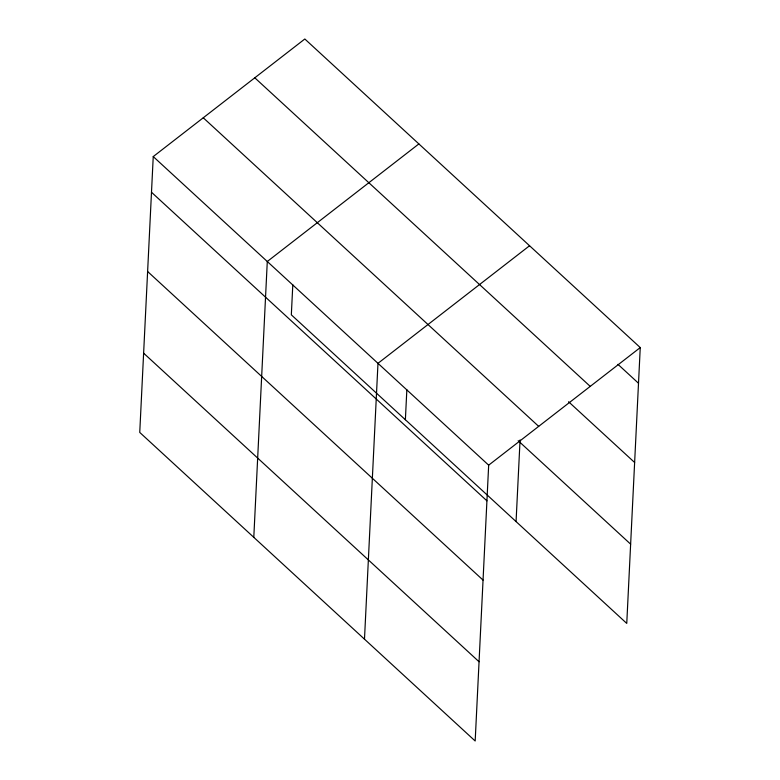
<?xml version="1.0" encoding="UTF-8"?>
<svg xmlns="http://www.w3.org/2000/svg" width="780" height="780" viewBox="0 0 780 780"><rect width="100%" height="100%" fill="white"/><g stroke="black" fill="none" stroke-linecap="round" stroke-linejoin="round"><path stroke-width="1.17" d="M153.241 156.585L139.747 432.422L475.176 741L488.67 465.173L640.253 347.578L304.824 39L153.241 156.585L488.67 465.173M253.793 537.332L267.286 261.505L418.87 143.92M292.802 284.807L291.33 314.827L626.759 623.415L640.253 347.578M364.484 639.171L377.978 363.334L529.562 245.749M405.376 419.747L406.848 389.727M516.067 521.576L520.065 439.93M617.975 364.367L638.508 383.253M254.797 77.805L590.226 386.383M568.571 401.739L634.637 462.501M203.258 117.78L538.688 426.368M518.164 440.69L630.64 544.157M151.495 192.26L486.925 500.838M147.615 271.508L483.044 580.096M143.627 353.165L479.056 661.752"/></g></svg>
